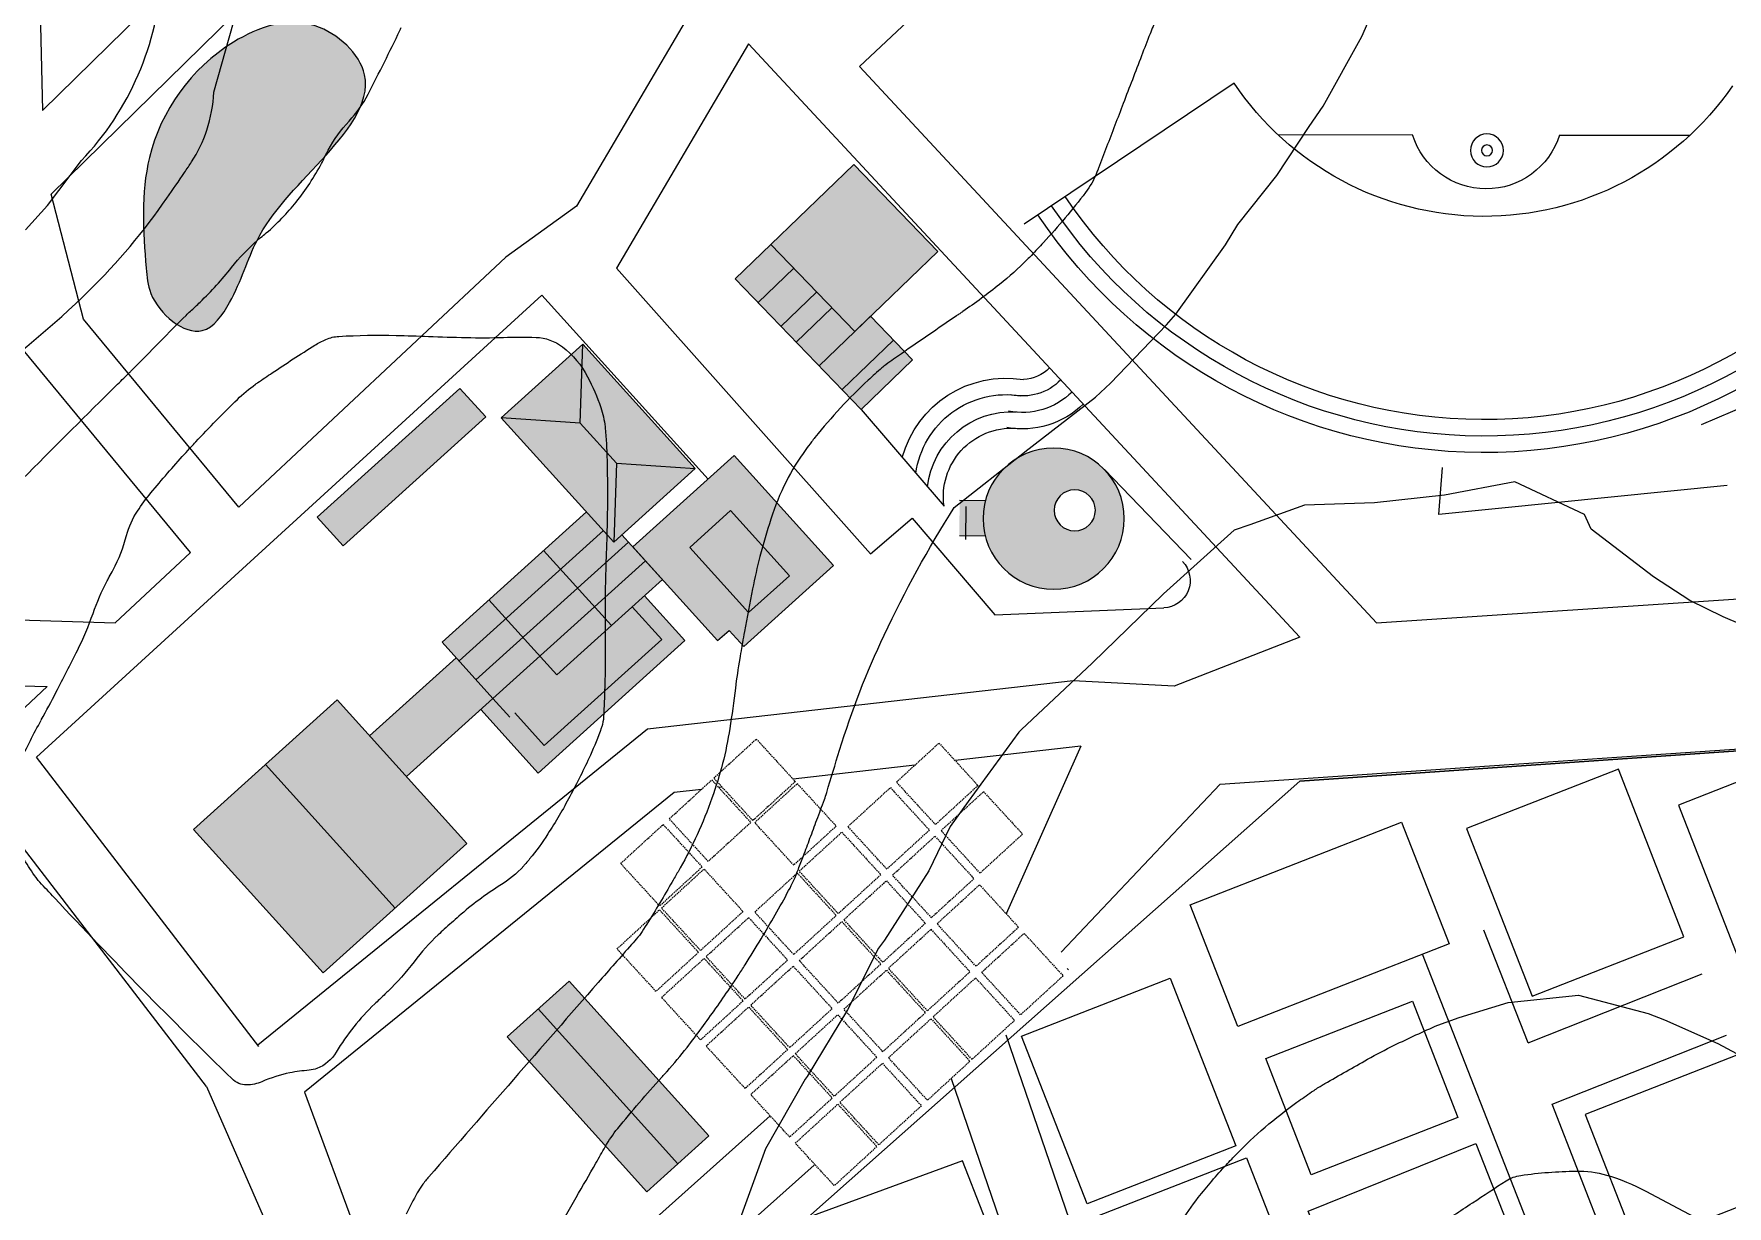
# Model space of a CAD drawing. Header units: millimetres. Extents: x 2899851 to 5794060, y -1331222 to -659598.
# Drawn here: x 3352150 to 3506192, y -1111174 to -1004469 of the extents above; entities that cross this region are included whole.
import ezdxf

# ---------------------------------------------------------------- set-up
doc = ezdxf.new("R2010")
doc.units = ezdxf.units.MM
doc.linetypes.add('DASHED', pattern=[0.75, 0.5, -0.25])
for name, color, linetype, lineweight in [('b_COLUMN', 7, 'Continuous', 25), ('b_dotted', 64, 'DASHED', 0), ('b_elev_far', 43, 'Continuous', 13), ('b_elev_near', 42, 'Continuous', 25), ('b_road_path', 252, 'Continuous', 15), ('i_hatch space', 53, 'Continuous', 9)]:
    doc.layers.add(name, color=color, linetype=linetype, lineweight=lineweight)
doc.layers.add('PDF_contours', color=7, linetype='Continuous')
doc.layers.add('ref', color=10, linetype='Continuous')

msp = doc.modelspace()

# ---------------------------------------------------------------- hatches: boundary and pattern name
at = {"layer": 'i_hatch space', "extrusion": (0, 0, -1)}
h = msp.add_hatch(color=132, dxfattribs=at)
h.dxf.hatch_style = 1
edge = h.paths.add_edge_path()
edge.add_spline(control_points=[(-3362364, -1025800), (-3362102, -1022449), (-3361570, -1014535), (-3368017, -1005347), (-3377457, -1002200), (-3384525, -1008822), (-3377982, -1016541), (-3372364, -1022050), (-3370749, -1028065), (-3367182, -1033083), (-3362649, -1029205), (-3362425, -1026578), (-3362364, -1025800)], knot_values=[0, 0, 0, 0, 10084.3442564, 23067.6906954, 30646.2802139, 36961.9606403, 45662.1792144, 55039.358396, 61216.7110596, 64781.379716, 70548.249912, 72889.5198769, 72889.5198769, 72889.5198769, 72889.5198769], degree=3, periodic=0)
h = msp.add_hatch(color=252, dxfattribs=at)
h.dxf.hatch_style = 1
h.paths.add_polyline_path([(-3419190, -1023653), (-3426746, -1016362), (-3434385, -1024277), (-3426829, -1031569)])
h = msp.add_hatch(color=252, dxfattribs=at)
h.dxf.hatch_style = 1
h.paths.add_polyline_path([(-3415952, -1026778), (-3418036, -1028937), (-3421274, -1025812), (-3419190, -1023653), (-3415952, -1026778)])
h = msp.add_hatch(color=252, dxfattribs=at)
h.dxf.hatch_style = 1
h.paths.add_polyline_path([(-3418036, -1028937), (-3420119, -1031096), (-3423357, -1027971), (-3421274, -1025812)])
h = msp.add_hatch(color=252, dxfattribs=at)
h.dxf.hatch_style = 1
h.paths.add_polyline_path([(-3420119, -1031096), (-3421508, -1032535), (-3424746, -1029410), (-3423357, -1027971)])
h = msp.add_hatch(color=252, dxfattribs=at)
h.dxf.hatch_style = 1
h.paths.add_polyline_path([(-3421508, -1032535), (-3423591, -1034693), (-3426829, -1031569), (-3424746, -1029410), (-3421508, -1032535)])
h = msp.add_hatch(color=252, dxfattribs=at)
h.dxf.hatch_style = 1
h.paths.add_polyline_path([(-3423591, -1034693), (-3425675, -1036852), (-3430352, -1032338), (-3428268, -1030180), (-3426829, -1031569), (-3423591, -1034693)])
h = msp.add_hatch(color=252, dxfattribs=at)
h.dxf.hatch_style = 1
h.paths.add_polyline_path([(-3394675, -1039411), (-3402095, -1032707), (-3401855, -1039899)])
h = msp.add_hatch(color=252, dxfattribs=at)
h.dxf.hatch_style = 1
h.paths.add_polyline_path([(-3401855, -1039899), (-3402095, -1032707), (-3412319, -1044022), (-3405140, -1043534)])
h = msp.add_hatch(color=252, dxfattribs=at)
h.dxf.hatch_style = 1
h.paths.add_polyline_path([(-3432088, -1034137), (-3430352, -1032338), (-3425675, -1036852), (-3427411, -1038651)])
h = msp.add_hatch(color=252, dxfattribs=at)
h.dxf.hatch_style = 1
h.paths.add_polyline_path([(-3377932, -1048475), (-3390916, -1036743), (-3393263, -1039339), (-3380278, -1051072)])
h = msp.add_hatch(color=252, dxfattribs=at)
h.dxf.hatch_style = 1
h.paths.add_polyline_path([(-3394675, -1039411), (-3401855, -1039899), (-3405140, -1043534), (-3404899, -1050726)])
h = msp.add_hatch(color=252, dxfattribs=at)
h.dxf.hatch_style = 1
h.paths.add_polyline_path([(-3414357, -1059702), (-3415395, -1058763), (-3416736, -1060247), (-3424898, -1052872), (-3415847, -1042856), (-3406647, -1051169)])
h.paths.add_polyline_path([(-3411813, -1051218), (-3415523, -1047866), (-3420886, -1053802), (-3417176, -1057154)], flags=16)
h = msp.add_hatch(color=252, dxfattribs=at)
h.dxf.hatch_style = 1
h.paths.add_polyline_path([(-3451352, -1048595, 1), (-3438499, -1048595, 1)])
h.paths.add_polyline_path([(-3448718, -1047839, -1), (-3444969, -1047839, -1)], flags=16)
h = msp.add_hatch(color=252, dxfattribs=at)
h.dxf.hatch_style = 1
h.paths.add_polyline_path([(-3404899, -1050726), (-3405140, -1043534), (-3412319, -1044022)])
h = msp.add_hatch(color=252, dxfattribs=at)
h.dxf.hatch_style = 1
h.paths.add_polyline_path([(-3436363, -1046957), (-3438709, -1046966, -0.1270167), (-3438697, -1050179), (-3436351, -1050170)])
h = msp.add_hatch(color=253, dxfattribs=at)
h.dxf.hatch_style = 1
h.paths.add_polyline_path([(-3390560, -1061256), (-3393912, -1064966), (-3395454, -1066673), (-3399721, -1062818), (-3404692, -1058326), (-3406584, -1056616), (-3409328, -1054137), (-3406647, -1051169), (-3405641, -1050056), (-3404899, -1050726), (-3402419, -1047981), (-3389286, -1059846)])
h = msp.add_hatch(color=252, dxfattribs=at)
h.dxf.hatch_style = 1
h.paths.add_polyline_path([(-3411813, -1051218), (-3415523, -1047866), (-3420886, -1053802), (-3417176, -1057154)])
h = msp.add_hatch(color=252, dxfattribs=at)
h.dxf.hatch_style = 1
h.paths.add_polyline_path([(-3392799, -1065971), (-3393912, -1064966), (-3395454, -1066673), (-3395899, -1066270), (-3398581, -1069238), (-3409266, -1059584), (-3406584, -1056616), (-3407697, -1055611), (-3411384, -1059692), (-3398029, -1071759), (-3392799, -1065972)])
h = msp.add_hatch(color=252, dxfattribs=at)
h.dxf.hatch_style = 1
h.paths.add_polyline_path([(-3395899, -1066270), (-3398581, -1069238), (-3409266, -1059584), (-3406584, -1056616), (-3404692, -1058326), (-3399721, -1062818)])
h = msp.add_hatch(color=252, dxfattribs=at)
h.dxf.hatch_style = 1
h.paths.add_polyline_path([(-3386043, -1072068), (-3382693, -1068356), (-3390560, -1061256), (-3393912, -1064966)])
h = msp.add_hatch(color=252, dxfattribs=at)
h.dxf.hatch_style = 1
h.paths.add_polyline_path([(-3373212, -1070986), (-3379745, -1065090), (-3391537, -1078155), (-3385004, -1084051)])
h = msp.add_hatch(color=252, dxfattribs=at)
h.dxf.hatch_style = 1
h.paths.add_polyline_path([(-3366679, -1076881), (-3373212, -1070986), (-3385004, -1084051), (-3378471, -1089947)])
h = msp.add_hatch(color=252, dxfattribs=at)
h.dxf.hatch_style = 1
h.paths.add_polyline_path([(-3407925, -1109878), (-3395195, -1095773), (-3400837, -1090681), (-3413567, -1104786)])

# ---------------------------------------------------------------- linework, layer by layer
at = {"layer": 'b_COLUMN', "color": 5, "lineweight": 30, "extrusion": (0, 0, -1)}
msp.add_lwpolyline([(-3194767, -1144420), (-3301186, -946244, -0.1352526), (-3302938, -938470), (-3304124, -833155), (-3406802, -821377), (-3408539, -834765), (-3549096, -816526), (-3568312, -943959), (-3707479, -928134), (-3700907, -1056330), (-3467321, -1072490), (-3334100, -1190678), (-3196365, -1201619)], format="xyb", dxfattribs=at)
at = {"layer": 'b_dotted', "color": 7, "ltscale": 250, "extrusion": (0, 0, -1)}
for points in [[(-3414006, -1072209), (-3417875, -1068660), (-3421424, -1072529), (-3417555, -1076078)], [(-3430623, -1072572), (-3434492, -1069023), (-3438041, -1072891), (-3434172, -1076440)], [(-3409953, -1075927), (-3413822, -1072378), (-3417371, -1076247), (-3413502, -1079796)], [(-3417724, -1076262), (-3421593, -1072713), (-3425142, -1076582), (-3421273, -1080131)], [(-3426201, -1076628), (-3430070, -1073079), (-3433619, -1076947), (-3429750, -1080496)], [(-3434679, -1076993), (-3438548, -1073444), (-3442097, -1077313), (-3438228, -1080862)], [(-3405532, -1079983), (-3409400, -1076434), (-3412949, -1080303), (-3409081, -1083852)], [(-3421780, -1080684), (-3425649, -1077135), (-3429198, -1081003), (-3425329, -1084552)], [(-3430257, -1081049), (-3434126, -1077500), (-3437675, -1081369), (-3433806, -1084918)], [(-3409250, -1084036), (-3413118, -1080487), (-3416667, -1084356), (-3412799, -1087905)], [(-3417727, -1084402), (-3421596, -1080853), (-3425145, -1084721), (-3421276, -1088270)], [(-3425836, -1085105), (-3429705, -1081556), (-3433254, -1085425), (-3429385, -1088974)], [(-3434313, -1085470), (-3438182, -1081921), (-3441731, -1085790), (-3437863, -1089339)], [(-3405197, -1087754), (-3409065, -1084205), (-3412614, -1088074), (-3408746, -1091623)], [(-3413306, -1088458), (-3417174, -1084909), (-3420723, -1088777), (-3416855, -1092326)], [(-3421783, -1088823), (-3425652, -1085274), (-3429201, -1089143), (-3425332, -1092692)], [(-3429892, -1089526), (-3433761, -1085977), (-3437310, -1089846), (-3433441, -1093395)], [(-3438370, -1089892), (-3442238, -1086343), (-3445787, -1090211), (-3441919, -1093760)], [(-3409253, -1092176), (-3413121, -1088627), (-3416671, -1092495), (-3412802, -1096044)], [(-3417362, -1092879), (-3421230, -1089330), (-3424779, -1093199), (-3420911, -1096748)], [(-3425839, -1093244), (-3429708, -1089695), (-3433257, -1093564), (-3429388, -1097113)], [(-3433948, -1093948), (-3437817, -1090399), (-3441366, -1094267), (-3437497, -1097816)], [(-3413309, -1096597), (-3417178, -1093048), (-3420727, -1096917), (-3416858, -1100466)], [(-3421418, -1097300), (-3425286, -1093751), (-3428836, -1097620), (-3424967, -1101169)], [(-3429895, -1097666), (-3433764, -1094117), (-3437313, -1097985), (-3433444, -1101535)], [(-3417365, -1101018), (-3421234, -1097469), (-3424783, -1101338), (-3420914, -1104887)], [(-3425474, -1101722), (-3429343, -1098173), (-3432892, -1102042), (-3429023, -1105591)], [(-3421421, -1105440), (-3425290, -1101891), (-3428839, -1105760), (-3424970, -1109309)]]:
    msp.add_lwpolyline(points, close=True, dxfattribs=at)
at = {"layer": 'b_elev_far', "color": 7, "extrusion": (0, 0, -1)}
for p, q in [((3428254, -1051812), (3405150, -1025798)), ((3427411, -1038651), (3434956, -1047474)), ((3449549, -1044132), (3457445, -1052313)), ((3428254, -1051812), (3432054, -1048562)), ((3432054, -1048562), (3439567, -1057347)), ((3439567, -1057347), (3454942, -1056726))]:
    msp.add_line(p, q, dxfattribs=at)
for centre, radius, start, end in [((-3440608, -1045604), 9798, 15.24184, 99.16367), ((-3442074, -1032509), 3424, 223.56267, 268.42013), ((-3442074, -1032509), 4924, 224.64832, 282.49854), ((-3440608, -1045604), 8298, 7.85324, 99.16367), ((-3442074, -1032509), 7924, 225.58575, 280.23269), ((-3442074, -1032509), 6424, 225.22655, 281.22777), ((-3441112, -1046584), 7720, 6.54895, 93.13247), ((-3441112, -1046584), 6220, 351.77851, 93.13247), ((-3454841, -1054228), 2500, 136.01731, 267.68448)]:
    msp.add_arc(centre, radius, start, end, dxfattribs=at)
at = {"layer": 'b_elev_near', "color": 7, "extrusion": (0, 0, -1)}
for p, q in [((3461335, -1008957), (3442246, -1021786)), ((3465317, -1013644), (3477577, -1013663)), ((3490938, -1013683), (3502807, -1013701)), ((3418036, -1028937), (3421274, -1025812)), ((3420119, -1031096), (3423357, -1027971)), ((3421508, -1032535), (3424746, -1029410)), ((3423591, -1034693), (3426829, -1031569)), ((3394675, -1039411), (3402095, -1032707)), ((3401855, -1039899), (3402095, -1032707)), ((3402095, -1032707), (3412319, -1044022)), ((3425675, -1036852), (3430352, -1032338)), ((3390916, -1036743), (3377932, -1048475)), ((3393263, -1039339), (3390916, -1036743)), ((3380278, -1051072), (3393263, -1039339)), ((3404899, -1050726), (3394675, -1039411)), ((3401855, -1039899), (3394675, -1039411)), ((3405140, -1043534), (3401855, -1039899)), ((3415847, -1042856), (3406647, -1051169)), ((3424898, -1052872), (3415847, -1042856)), ((3405140, -1043534), (3404899, -1050726)), ((3412319, -1044022), (3404899, -1050726)), ((3405140, -1043534), (3412319, -1044022)), ((3438709, -1046966), (3436363, -1046957)), ((3377932, -1048475), (3380278, -1051072)), ((3389286, -1059846), (3402419, -1047981)), ((3415523, -1047866), (3411813, -1051218)), ((3415523, -1047866), (3420886, -1053802)), ((3436946, -1050491), (3436956, -1047491)), ((3390828, -1061553), (3403961, -1049687)), ((3405641, -1050056), (3409167, -1053958)), ((3438697, -1050179), (3436351, -1050170)), ((3392370, -1063260), (3406244, -1050724)), ((3404692, -1058326), (3398524, -1051500)), ((3406647, -1051169), (3414357, -1059702)), ((3411813, -1051218), (3417176, -1057154)), ((3393912, -1064966), (3407786, -1052430)), ((3416736, -1060247), (3424898, -1052872)), ((3404692, -1058326), (3409328, -1054137)), ((3417176, -1057154), (3420886, -1053802)), ((3399721, -1062818), (3393553, -1055992)), ((3399721, -1062818), (3404692, -1058326)), ((3414357, -1059702), (3415395, -1058763)), ((3415395, -1058763), (3416736, -1060247)), ((3390562, -1061254), (3382693, -1068356)), ((3393912, -1064966), (3389286, -1059846)), ((3366679, -1076881), (3379745, -1065090)), ((3379745, -1065090), (3391537, -1078155)), ((3393912, -1064966), (3386043, -1072068)), ((3395454, -1066673), (3393912, -1064966)), ((3398029, -1071759), (3392799, -1065972)), ((3373212, -1070986), (3385004, -1084051)), ((3378471, -1089947), (3366679, -1076881)), ((3391537, -1078155), (3378471, -1089947)), ((3395195, -1095773), (3400837, -1090681)), ((3400837, -1090681), (3413567, -1104786)), ((3398016, -1093227), (3410746, -1107332)), ((3407925, -1109878), (3395195, -1095773)), ((3413567, -1104786), (3407925, -1109878))]:
    msp.add_line(p, q, dxfattribs=at)
for points in [[(-3415952, -1026778), (-3419190, -1023653), (-3426829, -1031569), (-3434385, -1024277), (-3426746, -1016362), (-3419190, -1023653)], [(-3426829, -1031569), (-3428268, -1030180), (-3432088, -1034137), (-3427411, -1038651), (-3415952, -1026778)], [(-3395899, -1066270), (-3398581, -1069238), (-3409266, -1059584), (-3406584, -1056616)], [(-3398029, -1071759), (-3411384, -1059692), (-3407697, -1055611)]]:
    msp.add_lwpolyline(points, dxfattribs=at)
for centre, radius in [((-3484344, -1015080), 1500), ((-3484344, -1015080), 500), ((-3444925, -1048595), 6426), ((-3446844, -1047839), 1874)]:
    msp.add_circle(centre, radius, dxfattribs=at)
for centre, radius, start, end in [((-3484092, -993663), 27418, 214.53355, 326.09668), ((-3484261, -1011581), 7000, 197.47325, 342.69839), ((-3484092, -993663), 45918, 214.53355, 326.09668), ((-3484092, -993663), 48918, 214.53355, 326.09668), ((-3484092, -993663), 47418, 214.53355, 326.09668)]:
    msp.add_arc(centre, radius, start, end, dxfattribs=at)
at = {"layer": 'b_elev_near', "color": 7, "start_tangent": (-0.0781675, 0.9969402), "end_tangent": (-0.0781675, 0.9969402)}
msp.add_spline([(3362364, -1025800), (3362666, -1015720), (3370308, -1005224), (3377742, -1003748), (3382236, -1008185), (3378317, -1015953), (3372454, -1023272), (3369958, -1028922), (3367473, -1031478), (3362798, -1028100), (3362364, -1025800)], degree=3, dxfattribs=at)
at = {"layer": 'b_road_path', "color": 7, "extrusion": (0, 0, -1)}
msp.add_lwpolyline([(-3521393, -919130), (-3427272, -1007436)], dxfattribs=at)
at = {"layer": 'PDF_contours', "lineweight": 25}
for points in [[(3351393, -1022314), (3353391, -1020088), (3356473, -1016008, 0.1796166), (3363779, -999062, 0.2106458)], [(3400504, -1112091, -0.0048654), (3401486, -1110374, 0.002691), (3403276, -1107274, 0.0025434), (3403710, -1106504, -0.0026631), (3404125, -1105767, -0.0408871), (3405265, -1104102, -0.0134734), (3409247, -1099462, -0.0016146), (3409567, -1099110, 0.0028424), (3409751, -1098908, 0.01828), (3411570, -1096725, 0.0117058), (3414200, -1093154, 0.0030896), (3415454, -1091341, 0.0048729), (3416230, -1090179, 0.0058149), (3416856, -1089199, 0.0024358), (3418309, -1086836, 0.0136944), (3420814, -1082453, 0.0324125), (3421698, -1080509, 0.0006273), (3422156, -1079294, 0.0004727), (3422756, -1077693, 0.0002697), (3423380, -1076022, 0.0002446), (3424069, -1074169, 0.0171622), (3424282, -1073530, -0.0028639), (3425447, -1069665, -0.0356706), (3429507, -1059192, -0.0302535), (3435872, -1047585), (3442266, -1042550), (3442306, -1042522), (3448739, -1037539), (3450107, -1036278), (3455192, -1030964), (3456053, -1029983), (3460569, -1023670), (3461676, -1021808), (3465212, -1017359), (3468158, -1012901), (3469441, -1011042), (3472946, -1004716), (3474680, -1000733)], [(3343729, -1052528, -0.006), (3359619, -1036511, -0.0001345), (3360769, -1035380, 0.0007296), (3360981, -1035172, 0.0056815), (3363608, -1032514, -0.0062228), (3366008, -1030091, -0.0052262), (3366388, -1029725, 0.0022518), (3367274, -1028881, 0.0331115), (3370140, -1025735, -0.0416095), (3372464, -1023269, -0.0181256), (3372782, -1023004, 0.0113219), (3373296, -1022586, 0.0486018), (3376014, -1019777, 0.0453984), (3378312, -1016280, 0.0123458), (3378655, -1015596, -0.0152281), (3378937, -1015043, -0.0609857), (3380836, -1012404, 0.0665026), (3382552, -1009963, 0.0043854), (3384039, -1007044, 0.0044831), (3385443, -1004163, 0.0000663), (3385568, -1003901, 0.000097)], [(3346816, -1036500, 0.0395949), (3357144, -1027873, 0.0482348), (3364260, -1019414, 0.0006438), (3365863, -1017080, 0.0032637), (3366176, -1016616, 0.0008154), (3366211, -1016563, 0.0001074), (3366495, -1016133, 0.0685842), (3367889, -1013225, 0.0632229), (3368527, -1009789), (3370319, -1003442, -0.0012289)], [(3454277, -1003119, 0.0177029), (3453691, -1004477, 0.0011022), (3452920, -1006468, 0.0005045), (3451250, -1010816, 0.0002621), (3449741, -1014767, -0.000533), (3448998, -1016710, -0.0031541), (3448972, -1016776, -0.0005423), (3448820, -1017155, -0.0680905), (3447825, -1018905, -0.022922), (3443994, -1023464, -0.0030672), (3442904, -1024632, -0.0089853), (3442523, -1025021, -0.0247416), (3439998, -1027274, -0.0202132), (3436672, -1029742, -0.0002159), (3436376, -1029943, 0.0002047), (3436089, -1030139, 0.0016711), (3431069, -1033584, 0.005905), (3429663, -1034581, 0.0231287), (3429291, -1034878, 0.0065513), (3428043, -1036004, 0.0186948), (3425534, -1038509, 0.0186257), (3423209, -1041204, 0.0064924), (3422893, -1041610, 0.0038729), (3422377, -1042303, 0.0417343), (3420579, -1045239, 0.0392021), (3419193, -1048633, 0.0135473), (3418204, -1052045, 0.0159886), (3417537, -1054981, 0.0010076), (3416792, -1058874, 0.0038457), (3416606, -1059896, 0.000492), (3416521, -1060392, 0.0002573), (3416359, -1061336, 0.0122682), (3415968, -1064030, -0.0090338), (3415460, -1067693, -0.0235778), (3414806, -1070869, -0.023042), (3413838, -1074042, -0.0212904), (3412491, -1077366, -0.0225915), (3410952, -1080376, -0.0012458), (3410410, -1081322, -0.0015153), (3409960, -1082098, -0.0070154), (3407620, -1085975, -0.0356579), (3407096, -1086697, -0.005877), (3406526, -1087358, 0.0011132), (3403480, -1090825, 0.0009954), (3388083, -1108502, 0.0239189), (3387479, -1109269, 0.0275436), (3387032, -1109975, 0.0104919), (3386005, -1111911, 0.0010606)]]:
    msp.add_lwpolyline(points, format="xyb", dxfattribs=at)
at = {"layer": 'PDF_contours', "color": 43, "lineweight": 25, "true_color": 0xdfbd66}
for points in [[(3352829, -1066916, 0.0059338), (3354186, -1064375, 0.0040205), (3356113, -1060587, 0.0312905), (3357532, -1057231, -0.035144), (3358819, -1054252, -0.0064356), (3359015, -1053885, 0.0038191), (3359350, -1053268, 0.0570776), (3360585, -1050124, -0.0799944), (3361571, -1047917, -0.0275892), (3362802, -1046246, -0.012302), (3365851, -1042732, -0.0005745), (3366468, -1042057, -0.0008716), (3366875, -1041614, -0.0143615), (3370664, -1037737, -0.03654), (3372301, -1036370, -0.005999), (3372525, -1036214, -0.0010402), (3373827, -1035331, -0.0092163), (3377703, -1032815, -0.0370362), (3378723, -1032280, -0.08835), (3379897, -1032002, -0.0203333), (3385099, -1031919, -0.0025518), (3388041, -1032007, 0.0021927), (3391467, -1032112, 0.0152514), (3394863, -1032097, -0.0174012), (3397838, -1032097, -0.1559943), (3400233, -1032956, -0.1099689), (3402525, -1035687, -0.0358965), (3403727, -1038476, -0.0608292), (3404108, -1040231, -0.0030157), (3404236, -1041706, -0.0119827), (3404257, -1042078, -0.0059109), (3404326, -1045434, -0.0065825), (3404313, -1048448, -0.0050918), (3404221, -1051730, 0.0054174), (3404137, -1054815, 0.0060075), (3404128, -1057035, -0.0032175), (3404133, -1061184, -0.0115622), (3403979, -1066630, -0.0676924), (3403806, -1067549, -0.0026395), (3403796, -1067576, -0.0008537), (3403768, -1067659, -0.023905), (3402775, -1070130, -0.0151957), (3400914, -1073882, -0.0203205), (3398910, -1077291, -0.028477), (3397249, -1079573, -0.0049474), (3396916, -1079972, -0.0085427), (3396716, -1080199, -0.0685344), (3394555, -1081997, 0.0411869), (3390813, -1084781, 0.0028395), (3389482, -1085966, 0.0068091), (3388936, -1086471, 0.0401434), (3386738, -1088928, -0.0368024), (3384357, -1091623, -0.004283), (3384004, -1091963, 0.0017913), (3383157, -1092769, 0.0674098), (3379658, -1097164, -0.168753), (3377899, -1098642, -0.0715081), (3377194, -1098801, 0.0291254), (3375444, -1099042, 0.0553434), (3372896, -1099847, -0.1052892), (3371510, -1100138, -0.1946049), (3370187, -1099598, -0.0115976), (3354013, -1083105, -0.0001665), (3352688, -1081689, -0.0036189), (3352627, -1081623, -0.0338249), (3352345, -1081268, -0.0077964), (3351259, -1079634, -0.0887182)], [(3350909, -1070683, -0.0157898), (3352809, -1066953)]]:
    msp.add_lwpolyline(points, format="xyb", dxfattribs=at)
at = {"layer": 'PDF_contours', "lineweight": 25}
msp.add_lwpolyline([(3512167, -1060225), (3505830, -1057519), (3502796, -1056040), (3499504, -1053906), (3493811, -1049559), (3493203, -1048210), (3486869, -1045247), (3480483, -1046449), (3474104, -1047143), (3467730, -1047366), (3462781, -1049174), (3461331, -1049640), (3454926, -1055445), (3454887, -1055481), (3448463, -1061734), (3448438, -1061758), (3441993, -1067775), (3441746, -1068020), (3437149, -1074332), (3435512, -1076620), (3433565, -1080656), (3429538, -1086975), (3429003, -1087700), (3426177, -1093303), (3422487, -1099371), (3422323, -1099624), (3418705, -1105948), (3416398, -1112289)], dxfattribs=at)
at = {"layer": 'PDF_contours', "color": 54, "lineweight": 25, "true_color": 0xa29d09}
msp.add_lwpolyline([(3456406, -1112785, -0.0272342), (3458085, -1110391, -0.0204503), (3460613, -1107430, -0.0025067), (3461119, -1106889, -0.003273), (3461512, -1106480, -0.0224952), (3464154, -1103993, -0.0221171), (3467055, -1101714, -0.0061763), (3468391, -1100782, -0.0095624), (3469273, -1100207, -0.0100725), (3469590, -1100017, -0.0008326), (3473475, -1097810, -0.0156608), (3475908, -1096531, -0.0098254), (3479884, -1094694), (3481822, -1093994), (3486281, -1092627), (3492660, -1091971), (3499010, -1093653), (3500494, -1094226), (3505347, -1096380), (3511676, -1099760)], format="xyb", dxfattribs=at)
at = {"layer": 'PDF_contours', "color": 241, "lineweight": 25, "true_color": 0xf6abae}
msp.add_lwpolyline([(3479656, -1113076, 0.0025936), (3483033, -1110865, -0.0028729), (3486079, -1108872, -0.1089798), (3487424, -1108372, -0.0306088), (3492461, -1107978, -0.0746762), (3495215, -1108344, -0.0532858), (3498810, -1109812), (3505139, -1113165)], format="xyb", dxfattribs=at)
at = {"layer": 'ref', "color": 251, "true_color": 0x636466}
for p, q in [((3388292, -976756), (3352932, -1011433)), ((3392376, -981154), (3353730, -1019054)), ((3352449, -991585), (3352932, -1011433)), ((3412018, -1002309), (3401507, -1020159)), ((3417174, -1005379), (3405150, -1025798)), ((3417174, -1005379), (3467312, -1059378)), ((3427272, -1007436), (3474313, -1058100)), ((3356661, -1030436), (3353730, -1019054)), ((3401507, -1020159), (3395093, -1024793)), ((3370789, -1047553), (3395093, -1024793)), ((3352395, -1070304), (3398355, -1028243)), ((3398355, -1028243), (3413486, -1044989)), ((3370789, -1047553), (3356661, -1030436)), ((3366401, -1051663), (3351184, -1033226)), ((3521958, -1032340), (3503842, -1040052)), ((3474285, -1058070), (3701607, -1042984)), ((3479972, -1048219), (3480295, -1043938)), ((3506192, -1045573), (3479972, -1048219)), ((3359561, -1058069), (3366401, -1051663)), ((3312324, -1056627), (3359561, -1058069)), ((3467312, -1059378), (3455879, -1063845)), ((3305595, -1062425), (3353353, -1063882)), ((3319594, -1095497), (3353353, -1063882)), ((3446705, -1063353), (3407971, -1067768)), ((3455879, -1063845), (3446705, -1063353)), ((3407971, -1067768), (3372529, -1096509)), ((3372625, -1096634), (3352395, -1070304)), ((3447384, -1069315), (3435955, -1070617)), ((3447384, -1069315), (3440597, -1084554)), ((3432299, -1071034), (3421212, -1072298)), ((3410391, -1073531), (3376770, -1100795)), ((3412873, -1073248), (3410391, -1073531)), ((3414762, -1073033), (3414455, -1073068)), ((3460073, -1072761), (3445606, -1088055)), ((3367867, -1100289), (3349199, -1075993)), ((3367867, -1100289), (3383096, -1135149)), ((3376770, -1100795), (3387904, -1130854)), ((3419139, -1102953), (3387904, -1130854)), ((3423136, -1107428), (3331641, -1189158))]:
    msp.add_line(p, q, dxfattribs=at)
at = {"layer": 'ref', "color": 251, "true_color": 0x636466, "extrusion": (0, 0, -1)}
msp.add_line((3460073, -1072761), (3700907, -1056330), dxfattribs=at)
at = {"layer": 'ref', "color": 114, "true_color": 0x139b48}
for p, q in [((3488077, -1096296), (3484073, -1086061)), ((3495874, -1132690), (3478486, -1088247)), ((3503621, -1136026), (3490263, -1101883))]:
    msp.add_line(p, q, dxfattribs=at)
at = {"layer": 'ref'}
msp.add_line((3446159, -1089546), (3446285, -1089675), dxfattribs=at)
at = {"layer": 'ref', "color": 116, "true_color": 0x136734}
for p, q in [((3488077, -1096296), (3503933, -1090018)), ((3440588, -1095587), (3458367, -1147448)), ((3490263, -1101883), (3506142, -1095597)), ((3435605, -1099552), (3452778, -1149647))]:
    msp.add_line(p, q, dxfattribs=at)
at = {"layer": 'ref'}
for points in [[(3501755, -1074670), (3507991, -1090610), (3519742, -1086012), (3513506, -1070072)], [(3482480, -1076794), (3488450, -1092055), (3502266, -1086650), (3496295, -1071389)], [(3461670, -1094826), (3457335, -1083747), (3476563, -1076224), (3480898, -1087304)], [(3468365, -1108329), (3464219, -1097732), (3477554, -1092515), (3481699, -1103112)], [(3493268, -1102829), (3497969, -1114843), (3519436, -1106444), (3514735, -1094430)], [(3483342, -1105472), (3487504, -1116110), (3472251, -1122274), (3468089, -1111636)], [(3442182, -1121246), (3436624, -1107041), (3418101, -1113842), (3423658, -1128047)], [(3462472, -1106776), (3468447, -1122048), (3454921, -1127340), (3448946, -1112067)]]:
    msp.add_lwpolyline(points, close=True, dxfattribs=at)
at = {"layer": 'ref', "color": 2, "true_color": 0xf1eb1f}
msp.add_lwpolyline([(3455515, -1090411), (3461490, -1105684), (3447965, -1110976), (3441989, -1095703)], close=True, dxfattribs=at)

doc.saveas('drawing.dxf')
